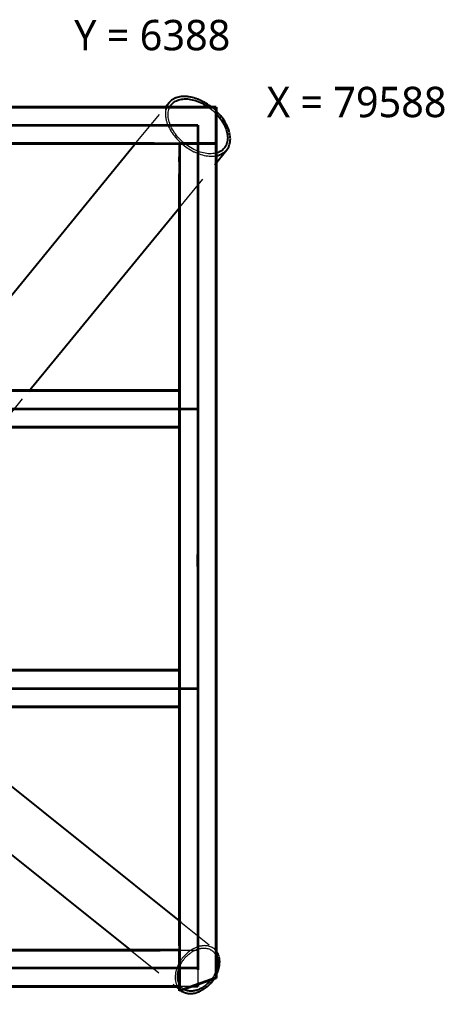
# Model space of a CAD drawing. Header units: millimetres. Extents: x -6703 to 7269, y -87291 to -79311.
# Drawn here: x 5521 to 7269, y -83315 to -79311 of the extents above; entities that cross this region are included whole.
import ezdxf
from ezdxf.enums import TextEntityAlignment as Align

# ---------------------------------------------------------------- set-up
doc = ezdxf.new("R2010")
doc.units = ezdxf.units.MM
doc.linetypes.add('HIDDEN_50', pattern=[225, 150, -75])
for name, color, linetype, lineweight in [('PLATE_HIDDEN', 8, 'HIDDEN_50', 18), ('PLATE_VISIBLE', 7, 'Continuous', 35), ('PROFILE_HIDDEN', 9, 'HIDDEN_50', 18), ('PROFILE_VISIBLE', 4, 'Continuous', 25), ('TEXT', 2, 'Continuous', 25)]:
    doc.layers.add(name, color=color, linetype=linetype, lineweight=lineweight)
doc.styles.add('OpenSans', font='OpenSans-Regular.ttf')

msp = doc.modelspace()

# ---------------------------------------------------------------- linework, layer by layer
at = {"layer": 'PLATE_HIDDEN'}
for p, q in [((6254.9, -79746.1), (4754.9, -79746.1)), ((6254.9, -81246.1), (6254.9, -79746.1)), ((6195, -79821.1), (6075.1, -79821.1)), ((6179.9, -79876), (6179.9, -79821.1)), ((6179.9, -79821.1), (6184.6, -79821.1)), ((6179.9, -79945.8), (6179.9, -79895.9)), ((6254.9, -80911.7), (4754.9, -80911.7)), ((6254.9, -81510.1), (6254.9, -81246.1)), ((6254.9, -83218.6), (6254.9, -81559.9)), ((6254.9, -82061.7), (4754.9, -82061.7)), ((6179.9, -83189.6), (6179.9, -83119.7)), ((6100, -83136.7), (6254.9, -83136.7)), ((6254.9, -83136.7), (6254.9, -83272.6)), ((4702.4, -83211.7), (6254.9, -83211.7)), ((6229.9, -83286.7), (6180, -83286.7))]:
    msp.add_line(p, q, dxfattribs=at)
at = {"layer": 'PLATE_VISIBLE'}
for p, q in [((-1163.1, -79671.1), (6329.9, -79671.1)), ((6329.9, -79671.1), (2572.9, -79671.1)), ((6329.9, -79671.1), (6329.9, -79821.1)), ((6329.9, -79821.1), (6329.9, -79671.1)), ((4754.9, -79746.1), (6254.9, -79746.1)), ((6254.9, -79746.1), (6254.9, -81246.1)), ((2572.9, -79821.1), (6329.9, -79821.1)), ((6075.1, -79821.1), (2628.4, -79821.1)), ((6329.9, -79821.1), (6179.9, -79821.1)), ((6179.9, -79821.1), (6179.9, -83302.6)), ((6184.6, -79821.1), (6329.9, -79821.1)), ((6329.9, -79821.1), (6195, -79821.1)), ((6329.9, -79821.1), (6329.9, -83252.4)), ((6329.9, -83249.3), (6329.9, -79821.1)), ((6179.9, -79895.9), (6179.9, -79876)), ((6179.9, -83119.7), (6179.9, -79945.8)), ((6179.9, -80836.7), (2572.9, -80836.7)), ((5424.9, -80836.7), (6179.9, -80836.7)), ((6179.9, -80986.7), (6179.9, -80836.7)), ((6179.9, -80836.7), (6179.9, -80986.7)), ((4754.9, -80911.7), (6254.9, -80911.7)), ((2572.9, -80986.7), (6179.9, -80986.7)), ((6179.9, -80986.7), (5424.9, -80986.7)), ((6254.9, -81246.1), (6254.9, -83218.6)), ((6254.9, -81559.9), (6254.9, -81510.1)), ((6179.9, -81986.7), (2572.9, -81986.7)), ((5424.9, -81986.7), (6179.9, -81986.7)), ((6179.9, -81986.7), (6179.9, -82136.7)), ((6179.9, -82136.7), (6179.9, -81986.7)), ((4754.9, -82061.7), (6254.9, -82061.7)), ((2572.9, -82136.7), (6179.9, -82136.7)), ((6179.9, -82136.7), (5424.9, -82136.7)), ((6179.9, -83136.7), (3189.4, -83136.7)), ((5420.7, -83136.7), (6100, -83136.7)), ((6179.9, -83286.7), (6179.9, -83136.7)), ((6179.9, -83304.4), (6179.9, -83189.6)), ((6254.9, -83211.7), (3188.8, -83211.7)), ((3189.4, -83286.7), (6179.9, -83286.7)), ((6180, -83286.7), (5380.7, -83286.7)), ((6179.9, -83302.6), (6329.9, -83249.3)), ((6329.9, -83252.4), (6179.9, -83304.4)), ((6254.9, -83286.7), (6229.9, -83286.7)), ((6254.9, -83272.6), (6254.9, -83286.7))]:
    msp.add_line(p, q, dxfattribs=at)
at = {"layer": 'PROFILE_HIDDEN'}
for p, q in [((6001.6, -79817.6), (6122.1, -79670.8)), ((6123.1, -79681.7), (6122.6, -79684.4)), ((6124.4, -79676.6), (6124, -79677.8)), ((6125.2, -79673.9), (6124.4, -79676.6)), ((6126.1, -79671.4), (6125.2, -79673.9)), ((6134, -79686.6), (6135.3, -79681.6)), ((6135.3, -79681.6), (6136.9, -79676.8)), ((6136.9, -79676.8), (6139, -79672.2)), ((6139, -79672.2), (6140.2, -79670)), ((6301.2, -79673.6), (6304.3, -79675.9)), ((6304.3, -79675.9), (6310.4, -79680.7)), ((6310.4, -79680.7), (6316.3, -79685.7)), ((6314.6, -79673.9), (6312, -79671.9)), ((6320.8, -79679.1), (6314.6, -79673.9)), ((6321.8, -79679.9), (6320.8, -79679.1)), ((6326.8, -79684.4), (6321.8, -79679.9)), ((6121.8, -79690), (6121.4, -79695.7)), ((6121.4, -79695.7), (6121.4, -79698.6)), ((6121.4, -79698.6), (6121.4, -79701.6)), ((6121.4, -79701.6), (6121.8, -79707.6)), ((6122.2, -79687.3), (6121.8, -79690)), ((6121.8, -79707.6), (6122.1, -79710.5)), ((6122.1, -79710.5), (6122.5, -79713.7)), ((6122.6, -79684.4), (6122.2, -79687.3)), ((6122.5, -79713.7), (6123.6, -79719.9)), ((6123.6, -79719.9), (6124.3, -79722.9)), ((6124.3, -79722.9), (6125.1, -79726.2)), ((6132.3, -79702.8), (6132.5, -79697.3)), ((6132.4, -79708.5), (6132.3, -79702.8)), ((6133, -79714.4), (6132.4, -79708.5)), ((6132.5, -79697.3), (6133, -79691.9)), ((6133, -79691.9), (6134, -79686.6)), ((6133.9, -79720.3), (6133, -79714.4)), ((6135.2, -79726.3), (6133.9, -79720.3)), ((6316.3, -79685.7), (6322.1, -79690.9)), ((6322.1, -79690.9), (6327.6, -79696.2)), ((6329.7, -79687.2), (6326.8, -79684.4)), ((6327.6, -79696.2), (6330.3, -79699)), ((6125.1, -79726.2), (6126.9, -79732.6)), ((6126.9, -79732.6), (6127.9, -79735.5)), ((6127.9, -79735.5), (6129.1, -79739.1)), ((6129.1, -79739.1), (6131.6, -79745.5)), ((6131.6, -79745.5), (6132.9, -79748.3)), ((6132.9, -79748.3), (6134.5, -79752)), ((6134.5, -79752), (6137.7, -79758.5)), ((6136.8, -79732.4), (6135.2, -79726.3)), ((6138.9, -79738.6), (6136.8, -79732.4)), ((6137.7, -79758.5), (6139.2, -79761.2)), ((6141.2, -79744.8), (6138.9, -79738.6)), ((6139.2, -79761.2), (6141.3, -79765)), ((6143.9, -79751), (6141.2, -79744.8)), ((6147, -79757.2), (6143.9, -79751)), ((6150.3, -79763.4), (6147, -79757.2)), ((6154, -79769.6), (6150.3, -79763.4)), ((6141.3, -79765), (6145.1, -79771.4)), ((6145.1, -79771.4), (6146.8, -79773.9)), ((6146.8, -79773.9), (6149.3, -79777.7)), ((6149.3, -79777.7), (6153.8, -79784)), ((6153.8, -79784), (6155.6, -79786.4)), ((6158, -79775.7), (6154, -79769.6)), ((6155.6, -79786.4), (6158.5, -79790.2)), ((6162.3, -79781.7), (6158, -79775.7)), ((6158.5, -79790.2), (6163.5, -79796.3)), ((6166.9, -79787.6), (6162.3, -79781.7)), ((6163.5, -79796.3), (6165.4, -79798.4)), ((6165.4, -79798.4), (6168.8, -79802.2)), ((6171.7, -79793.4), (6166.9, -79787.6)), ((6168.8, -79802.2), (6174.3, -79808)), ((6176.8, -79799.1), (6171.7, -79793.4)), ((6182.1, -79804.6), (6176.8, -79799.1)), ((6174.3, -79808), (6176.3, -79810)), ((6176.3, -79810), (6180, -79813.7)), ((6180, -79813.7), (6185.9, -79819.1)), ((6187.7, -79810), (6182.1, -79804.6)), ((6185.9, -79819.1), (6187, -79820)), ((6193.4, -79815.2), (6187.7, -79810)), ((6190, -79822.6), (6192.1, -79824.4)), ((6192.1, -79824.4), (6198.4, -79829.5)), ((6196.4, -79817.7), (6193.4, -79815.2)), ((6198.4, -79829.5), (6200.4, -79831)), ((6200.4, -79831), (6204.8, -79834.3)), ((6205.5, -79824.9), (6202.4, -79822.5)), ((6204.8, -79834.3), (6211.4, -79838.9)), ((6211.7, -79829.5), (6205.5, -79824.9)), ((6211.4, -79838.9), (6213.5, -79840.2)), ((6218.1, -79833.8), (6211.7, -79829.5)), ((6213.5, -79840.2), (6218.2, -79843.3)), ((6224.6, -79837.8), (6218.1, -79833.8)), ((6218.2, -79843.3), (6225, -79847.4)), ((6231.2, -79841.6), (6224.6, -79837.8)), ((6237.9, -79845.1), (6231.2, -79841.6)), ((6225, -79847.4), (6227, -79848.5)), ((6227, -79848.5), (6231.9, -79851.2)), ((6231.9, -79851.2), (6238.9, -79854.8)), ((6244.6, -79848.4), (6237.9, -79845.1)), ((6238.9, -79854.8), (6240.8, -79855.7)), ((6240.8, -79855.7), (6245.9, -79858.1)), ((6251.3, -79851.3), (6244.6, -79848.4)), ((6245.9, -79858.1), (6252.9, -79861)), ((6258.1, -79853.9), (6251.3, -79851.3)), ((6252.9, -79861), (6254.7, -79861.7)), ((6254.7, -79861.7), (6260, -79863.7)), ((6264.8, -79856.2), (6258.1, -79853.9)), ((6260, -79863.7), (6267, -79866)), ((6271.6, -79858.2), (6264.8, -79856.2)), ((6267, -79866), (6268.7, -79866.5)), ((6268.7, -79866.5), (6274, -79868.1)), ((6278.2, -79859.9), (6271.6, -79858.2)), ((6274, -79868.1), (6281, -79869.8)), ((6284.8, -79861.2), (6278.2, -79859.9)), ((6281, -79869.8), (6282.5, -79870)), ((6282.5, -79870), (6287.8, -79871.1)), ((6291.3, -79862.2), (6284.8, -79861.2)), ((6287.8, -79871.1), (6294.6, -79872.1)), ((6297.7, -79862.9), (6291.3, -79862.2)), ((6294.6, -79872.1), (6296, -79872.3)), ((6296, -79872.3), (6301.3, -79872.8)), ((6304, -79863.2), (6297.7, -79862.9)), ((6301.3, -79872.8), (6307.8, -79873.2)), ((6310.1, -79863.1), (6304, -79863.2)), ((6307.8, -79873.2), (6309, -79873.2)), ((6309, -79873.2), (6314.2, -79873.2)), ((6316.1, -79862.8), (6310.1, -79863.1)), ((6314.2, -79873.2), (6320.5, -79872.8)), ((6321.8, -79862), (6316.1, -79862.8)), ((6320.5, -79872.8), (6321.5, -79872.7)), ((6321.5, -79872.7), (6326.5, -79872.1)), ((6327.4, -79861), (6321.8, -79862)), ((6326.5, -79872.1), (6329.4, -79871.6)), ((6330, -79860.3), (6327.4, -79861)), ((6180.2, -80083.1), (6326, -79905.4)), ((5438.5, -80987.2), (5559, -80840.3)), ((6184.3, -83021.7), (6320.8, -83131)), ((6247.2, -83126.2), (6242.4, -83128.3)), ((6248.8, -83125.6), (6247.2, -83126.2)), ((6252.1, -83124.3), (6248.8, -83125.6)), ((6256.9, -83122.7), (6252.1, -83124.3)), ((6258.3, -83122.3), (6256.9, -83122.7)), ((6261.7, -83121.4), (6258.3, -83122.3)), ((6266.5, -83120.3), (6261.7, -83121.4)), ((6267.9, -83120.1), (6266.5, -83120.3)), ((6271.3, -83119.5), (6267.9, -83120.1)), ((6276, -83119), (6271.3, -83119.5)), ((6277.2, -83118.9), (6276, -83119)), ((6280.6, -83118.7), (6277.2, -83118.9)), ((6285.2, -83118.8), (6280.6, -83118.7)), ((6286.3, -83118.8), (6285.2, -83118.8)), ((6289.7, -83119.1), (6286.3, -83118.8)), ((6294, -83119.6), (6289.7, -83119.1)), ((6295, -83119.8), (6294, -83119.6)), ((6298.3, -83120.5), (6295, -83119.8)), ((6302.4, -83121.6), (6298.3, -83120.5)), ((6303.3, -83121.9), (6302.4, -83121.6)), ((6306.4, -83122.9), (6303.3, -83121.9)), ((6310.3, -83124.6), (6306.4, -83122.9)), ((6311, -83124.9), (6310.3, -83124.6)), ((6314, -83126.5), (6311, -83124.9)), ((6317.5, -83128.6), (6314, -83126.5)), ((5977, -83136.4), (6164.2, -83286.3)), ((6194.3, -83166.1), (6190.7, -83170.6)), ((6195.9, -83164.3), (6194.3, -83166.1)), ((6198.1, -83161.8), (6195.9, -83164.3)), ((6202, -83157.5), (6198.1, -83161.8)), ((6201.9, -83169.2), (6205.6, -83165.2)), ((6203.7, -83155.9), (6202, -83157.5)), ((6206.1, -83153.5), (6203.7, -83155.9)), ((6205.6, -83165.2), (6207.1, -83163.6)), ((6210.3, -83149.6), (6206.1, -83153.5)), ((6207.1, -83163.6), (6209.4, -83161.3)), ((6209.4, -83161.3), (6213.3, -83157.6)), ((6212, -83148.2), (6210.3, -83149.6)), ((6214.7, -83145.9), (6212, -83148.2)), ((6213.3, -83157.6), (6214.9, -83156.2)), ((6219.1, -83142.5), (6214.7, -83145.9)), ((6214.9, -83156.2), (6217.4, -83154)), ((6217.4, -83154), (6221.6, -83150.7)), ((6220.8, -83141.3), (6219.1, -83142.5)), ((6223.6, -83139.2), (6220.8, -83141.3)), ((6221.6, -83150.7), (6223.2, -83149.5)), ((6223.2, -83149.5), (6225.9, -83147.5)), ((6228.2, -83136.1), (6223.6, -83139.2)), ((6225.9, -83147.5), (6230.2, -83144.6)), ((6229.9, -83135.1), (6228.2, -83136.1)), ((6232.9, -83133.3), (6229.9, -83135.1)), ((6230.2, -83144.6), (6231.8, -83143.6)), ((6231.8, -83143.6), (6234.6, -83141.9)), ((6237.7, -83130.7), (6232.9, -83133.3)), ((6234.6, -83141.9), (6239.1, -83139.4)), ((6239.2, -83129.9), (6237.7, -83130.7)), ((6239.1, -83139.4), (6240.6, -83138.7)), ((6242.4, -83128.3), (6239.2, -83129.9)), ((6240.6, -83138.7), (6243.7, -83137.2)), ((6243.7, -83137.2), (6248.2, -83135.2)), ((6248.2, -83135.2), (6249.7, -83134.6)), ((6249.7, -83134.6), (6252.8, -83133.4)), ((6252.8, -83133.4), (6257.4, -83132)), ((6257.4, -83132), (6258.7, -83131.6)), ((6258.7, -83131.6), (6261.9, -83130.8)), ((6261.9, -83130.8), (6266.5, -83129.8)), ((6266.5, -83129.8), (6267.7, -83129.6)), ((6267.7, -83129.6), (6270.9, -83129.1)), ((6270.9, -83129.1), (6275.4, -83128.7)), ((6275.4, -83128.7), (6276.5, -83128.7)), ((6276.5, -83128.7), (6279.8, -83128.6)), ((6279.8, -83128.6), (6284, -83128.7)), ((6284, -83128.7), (6285.1, -83128.8)), ((6285.1, -83128.8), (6288.2, -83129.2)), ((6288.2, -83129.2), (6292.3, -83129.8)), ((6292.3, -83129.8), (6293.2, -83130.1)), ((6293.2, -83130.1), (6296.3, -83130.8)), ((6296.3, -83130.8), (6300.1, -83132)), ((6300.1, -83132), (6300.9, -83132.3)), ((6300.9, -83132.3), (6303.8, -83133.5)), ((6303.8, -83133.5), (6307.3, -83135.2)), ((6307.3, -83135.2), (6308, -83135.6)), ((6308, -83135.6), (6310.7, -83137.2)), ((6310.7, -83137.2), (6313.8, -83139.5)), ((6313.8, -83139.5), (6314.4, -83139.9)), ((6314.4, -83139.9), (6316.8, -83142)), ((6316.8, -83142), (6319.6, -83144.7)), ((6318.1, -83129), (6317.5, -83128.6)), ((6320.8, -83131), (6318.1, -83129)), ((6319.6, -83144.7), (6320, -83145.2)), ((6320, -83145.2), (6322.2, -83147.6)), ((6324, -83133.6), (6320.8, -83131)), ((6322.2, -83147.6), (6324.6, -83150.8)), ((6324.5, -83134.1), (6324, -83133.6)), ((6326.9, -83136.5), (6324.5, -83134.1)), ((6324.6, -83150.8), (6324.9, -83151.3)), ((6324.9, -83151.3), (6326.7, -83154.1)), ((6326.7, -83154.1), (6328.7, -83157.7)), ((6328.3, -83138), (6326.9, -83136.5)), ((6328.7, -83157.7), (6328.9, -83158.2)), ((6328.9, -83158.2), (6329.6, -83159.8)), ((6170.7, -83205.1), (6168.7, -83210.3)), ((6171.8, -83202.6), (6170.7, -83205.1)), ((6173, -83200), (6171.8, -83202.6)), ((6175.4, -83194.9), (6173, -83200)), ((6176.6, -83192.5), (6175.4, -83194.9)), ((6178.1, -83189.9), (6176.6, -83192.5)), ((6180.9, -83184.9), (6178.1, -83189.9)), ((6178.2, -83208.4), (6178.7, -83207.2)), ((6180.2, -83203.5), (6181.3, -83201.1)), ((6182.3, -83182.7), (6180.9, -83184.9)), ((6181.3, -83201.1), (6182.4, -83198.8)), ((6184, -83180), (6182.3, -83182.7)), ((6182.4, -83198.8), (6183.6, -83196.3)), ((6183.6, -83196.3), (6186.2, -83191.5)), ((6187.3, -83175.3), (6184, -83180)), ((6186.2, -83191.5), (6187.5, -83189.4)), ((6188.8, -83173.3), (6187.3, -83175.3)), ((6187.5, -83189.4), (6189, -83186.8)), ((6190.7, -83170.6), (6188.8, -83173.3)), ((6189, -83186.8), (6191.9, -83182.3)), ((6191.9, -83182.3), (6193.3, -83180.3)), ((6193.3, -83180.3), (6195.1, -83177.8)), ((6195.1, -83177.8), (6198.4, -83173.5)), ((6198.4, -83173.5), (6199.9, -83171.7)), ((6199.9, -83171.7), (6201.9, -83169.2)), ((6161.8, -83243.4), (6161.6, -83246.2)), ((6161.6, -83246.2), (6161.6, -83251.1)), ((6161.9, -83241.2), (6161.8, -83243.4)), ((6162.4, -83236.1), (6161.9, -83241.2)), ((6162.8, -83233.4), (6162.4, -83236.1)), ((6163.2, -83231), (6162.8, -83233.4)), ((6164.2, -83225.8), (6163.2, -83231)), ((6164.9, -83223.2), (6164.2, -83225.8)), ((6165.5, -83220.6), (6164.9, -83223.2)), ((6167, -83215.5), (6165.5, -83220.6)), ((6167.9, -83212.9), (6167, -83215.5)), ((6168.7, -83210.3), (6167.9, -83212.9)), ((6170.8, -83244.8), (6171, -83240.1)), ((6170.8, -83246.8), (6170.8, -83244.8)), ((6170.9, -83249.4), (6170.8, -83246.8)), ((6171, -83240.1), (6171.2, -83237.5)), ((6171.2, -83237.5), (6171.4, -83235.3)), ((6171.4, -83235.3), (6172.1, -83230.5)), ((6172.1, -83230.5), (6172.6, -83227.9)), ((6172.6, -83227.9), (6173, -83225.6)), ((6173, -83225.6), (6174.2, -83220.7)), ((6174.2, -83220.7), (6174.9, -83218.2)), ((6174.9, -83218.2), (6175.6, -83215.7)), ((6175.6, -83215.7), (6177.3, -83210.8)), ((6177.3, -83210.8), (6178.2, -83208.4)), ((6318.6, -83245), (6315.9, -83249.4)), ((6321.3, -83240.3), (6318.6, -83245)), ((6323.7, -83235.5), (6321.4, -83240.1)), ((6326, -83230.6), (6323.7, -83235.5)), ((6323.9, -83251.4), (6326.7, -83246.8)), ((6328, -83225.8), (6326, -83230.6)), ((6326.7, -83246.8), (6328.1, -83244.3)), ((6328.9, -83223.3), (6328, -83225.8)), ((6161.6, -83251.1), (6161.7, -83253.2)), ((6161.7, -83253.2), (6161.9, -83255.9)), ((6161.9, -83255.9), (6162.4, -83260.6)), ((6162.4, -83260.6), (6162.7, -83262.5)), ((6162.7, -83262.5), (6163.1, -83265.2)), ((6163.1, -83265.2), (6164.1, -83269.7)), ((6164.1, -83269.7), (6164.6, -83271.4)), ((6164.6, -83271.4), (6165.4, -83274)), ((6165.4, -83274), (6166.9, -83278.1)), ((6166.9, -83278.1), (6167.5, -83279.7)), ((6167.5, -83279.7), (6168.6, -83282.1)), ((6168.6, -83282.1), (6169.6, -83284)), ((6171.2, -83253.9), (6170.9, -83249.4)), ((6171.4, -83255.8), (6171.2, -83253.9)), ((6171.8, -83258.4), (6171.4, -83255.8)), ((6172.6, -83262.6), (6171.8, -83258.4)), ((6173.1, -83264.3), (6172.6, -83262.6)), ((6173.7, -83266.8), (6173.1, -83264.3)), ((6175, -83270.8), (6173.7, -83266.8)), ((6175.6, -83272.3), (6175, -83270.8)), ((6176.6, -83274.6), (6175.6, -83272.3)), ((6178.4, -83278.2), (6176.6, -83274.6)), ((6178.8, -83278.9), (6178.4, -83278.2)), ((6182.7, -83285), (6181.6, -83283.3)), ((6183.6, -83286), (6182.7, -83285)), ((6185.2, -83288), (6183.6, -83286)), ((6312.7, -83254.1), (6309.6, -83258.2)), ((6315.7, -83249.6), (6312.7, -83254.1)), ((6322.1, -83254.1), (6323.7, -83251.7)), ((6181.2, -83299.6), (6181.7, -83300)), ((6181.7, -83300), (6182.7, -83301)), ((6187.9, -83290.8), (6185.2, -83288)), ((6188.9, -83291.7), (6187.9, -83290.8)), ((6190.8, -83293.4), (6188.9, -83291.7)), ((6193.9, -83295.8), (6190.8, -83293.4)), ((6194.9, -83296.5), (6193.9, -83295.8)), ((6196, -83297.2), (6194.9, -83296.5))]:
    msp.add_line(p, q, dxfattribs=at)
at = {"layer": 'PROFILE_VISIBLE'}
for p, q in [((6147, -79643.1), (6145.3, -79644.3)), ((6149.5, -79641.2), (6147, -79643.1)), ((6154, -79638.4), (6149.5, -79641.2)), ((6155.8, -79637.5), (6154, -79638.4)), ((6158.8, -79635.9), (6155.8, -79637.5)), ((6163.8, -79633.7), (6158.8, -79635.9)), ((6165.7, -79633.1), (6163.8, -79633.7)), ((6169.1, -79631.9), (6165.7, -79633.1)), ((6167.1, -79645), (6172, -79643)), ((6174.6, -79630.4), (6169.1, -79631.9)), ((6172, -79643), (6177.1, -79641.2)), ((6176.6, -79629.9), (6174.6, -79630.4)), ((6180.3, -79629.2), (6176.6, -79629.9)), ((6177.1, -79641.2), (6182.4, -79639.9)), ((6186.3, -79628.3), (6180.3, -79629.2)), ((6182.4, -79639.9), (6188, -79638.8)), ((6188.3, -79628.1), (6186.3, -79628.3)), ((6188, -79638.8), (6193.7, -79638.1)), ((6192.4, -79627.8), (6188.3, -79628.1)), ((6198.7, -79627.6), (6192.4, -79627.8)), ((6193.7, -79638.1), (6199.7, -79637.7)), ((6200.8, -79627.7), (6198.7, -79627.6)), ((6199.7, -79637.7), (6205.8, -79637.7)), ((6205.2, -79627.8), (6200.8, -79627.7)), ((6211.8, -79628.3), (6205.2, -79627.8)), ((6205.8, -79637.7), (6212.1, -79638)), ((6213.8, -79628.6), (6211.8, -79628.3)), ((6212.1, -79638), (6218.4, -79638.6)), ((6218.5, -79629.2), (6213.8, -79628.6)), ((6218.4, -79638.6), (6225, -79639.6)), ((6225.4, -79630.4), (6218.5, -79629.2)), ((6225, -79639.6), (6231.5, -79641)), ((6227.3, -79630.8), (6225.4, -79630.4)), ((6232.3, -79631.9), (6227.3, -79630.8)), ((6231.5, -79641), (6238.2, -79642.6)), ((6239.2, -79633.8), (6232.3, -79631.9)), ((6238.2, -79642.6), (6244.9, -79644.6)), ((6241.1, -79634.3), (6239.2, -79633.8)), ((6246.3, -79635.9), (6241.1, -79634.3)), ((6253.3, -79638.4), (6246.3, -79635.9)), ((6255.1, -79639.1), (6253.3, -79638.4)), ((6260.4, -79641.2), (6255.1, -79639.1)), ((6267.4, -79644.4), (6260.4, -79641.2)), ((6122.1, -79670.8), (6137.9, -79651.5)), ((6123.7, -79679), (6123.1, -79681.7)), ((6124, -79677.8), (6123.7, -79679)), ((6127, -79668.9), (6126.1, -79671.4)), ((6128, -79666.8), (6127, -79668.9)), ((6129.2, -79664.2), (6128, -79666.8)), ((6131.8, -79659.7), (6129.2, -79664.2)), ((6133, -79657.8), (6131.8, -79659.7)), ((6134.7, -79655.4), (6133, -79657.8)), ((6137.9, -79651.5), (6134.7, -79655.4)), ((6139.4, -79649.9), (6137.9, -79651.5)), ((6141.5, -79647.8), (6139.4, -79649.9)), ((6140.2, -79670), (6141.3, -79667.8)), ((6141.3, -79667.8), (6144.1, -79663.7)), ((6145.3, -79644.3), (6141.5, -79647.8)), ((6144.1, -79663.7), (6147.1, -79659.9)), ((6147.1, -79659.9), (6150.5, -79656.3)), ((6150.5, -79656.3), (6154.2, -79653.1)), ((6154.2, -79653.1), (6158.2, -79650.1)), ((6158.2, -79650.1), (6162.5, -79647.4)), ((6162.5, -79647.4), (6167.1, -79645)), ((6244.9, -79644.6), (6251.7, -79646.9)), ((6251.7, -79646.9), (6258.4, -79649.5)), ((6258.4, -79649.5), (6265.2, -79652.5)), ((6265.2, -79652.5), (6271.9, -79655.7)), ((6269, -79645.2), (6267.4, -79644.4)), ((6274.4, -79647.8), (6269, -79645.2)), ((6271.9, -79655.7), (6278.6, -79659.2)), ((6281.3, -79651.5), (6274.4, -79647.8)), ((6278.6, -79659.2), (6285.2, -79663)), ((6282.8, -79652.3), (6281.3, -79651.5)), ((6288.2, -79655.5), (6282.8, -79652.3)), ((6285.2, -79663), (6291.7, -79667.1)), ((6295, -79659.7), (6288.2, -79655.5)), ((6291.7, -79667.1), (6298, -79671.4)), ((6296.3, -79660.6), (6295, -79659.7)), ((6301.6, -79664.2), (6296.3, -79660.6)), ((6298, -79671.4), (6301.2, -79673.6)), ((6308.2, -79668.9), (6301.6, -79664.2)), ((6309.4, -79669.8), (6308.2, -79668.9)), ((6312, -79671.9), (6309.4, -79669.8)), ((6332.7, -79690), (6329.7, -79687.2)), ((6330.3, -79699), (6333, -79701.8)), ((6333.5, -79690.8), (6332.7, -79690)), ((6333, -79701.8), (6338.1, -79707.4)), ((6338.3, -79695.7), (6333.5, -79690.8)), ((6338.1, -79707.4), (6342.9, -79713.3)), ((6343.7, -79701.6), (6338.3, -79695.7)), ((6342.9, -79713.3), (6347.5, -79719.2)), ((6344.3, -79702.4), (6343.7, -79701.6)), ((6348.8, -79707.6), (6344.3, -79702.4)), ((6347.5, -79719.2), (6351.8, -79725.2)), ((6353.7, -79713.7), (6348.8, -79707.6)), ((6354.2, -79714.5), (6353.7, -79713.7)), ((6358.3, -79720), (6354.2, -79714.5)), ((6362.6, -79726.3), (6358.3, -79720)), ((6351.8, -79725.2), (6355.8, -79731.3)), ((6355.8, -79731.3), (6359.4, -79737.4)), ((6359.4, -79737.4), (6362.8, -79743.6)), ((6363, -79726.9), (6362.6, -79726.3)), ((6362.8, -79743.6), (6365.9, -79749.8)), ((6366.6, -79732.7), (6363, -79726.9)), ((6365.9, -79749.8), (6368.6, -79756.1)), ((6370.3, -79739.1), (6366.6, -79732.7)), ((6368.6, -79756.1), (6370.9, -79762.2)), ((6370.6, -79739.6), (6370.3, -79739.1)), ((6373.7, -79745.6), (6370.6, -79739.6)), ((6370.9, -79762.2), (6372.9, -79768.4)), ((6376.7, -79752.1), (6373.7, -79745.6)), ((6379.5, -79758.5), (6376.9, -79752.5)), ((6381.8, -79765), (6379.5, -79758.5)), ((6372.9, -79768.4), (6374.6, -79774.5)), ((6374.6, -79774.5), (6375.9, -79780.5)), ((6375.9, -79780.5), (6376.8, -79786.5)), ((6377.3, -79803.6), (6376.7, -79809)), ((6376.8, -79786.5), (6377.3, -79792.3)), ((6377.3, -79792.3), (6377.5, -79798)), ((6377.5, -79798), (6377.3, -79803.6)), ((6383.8, -79771.4), (6381.9, -79765.3)), ((6385.5, -79777.8), (6383.8, -79771.4)), ((6386.8, -79784), (6385.5, -79778)), ((6387.7, -79790.2), (6386.8, -79784)), ((6388.2, -79796.3), (6387.7, -79790.3)), ((6388.4, -79802.2), (6388.2, -79796.3)), ((6388.2, -79808), (6388.4, -79802.2)), ((5424.8, -80520.7), (6001.6, -79817.6)), ((6187, -79820), (6188, -79820.9)), ((6188, -79820.9), (6190, -79822.6)), ((6199.4, -79820.1), (6196.4, -79817.7)), ((6202.4, -79822.5), (6199.4, -79820.1)), ((6362.7, -79840.9), (6359.3, -79844.5)), ((6365.7, -79837.1), (6362.7, -79840.9)), ((6368.4, -79833), (6365.7, -79837.1)), ((6370.8, -79828.6), (6368.4, -79833)), ((6372.8, -79824), (6370.8, -79828.6)), ((6374.5, -79819.2), (6372.8, -79824)), ((6373.5, -79847.4), (6376.6, -79843.3)), ((6375.8, -79814.2), (6374.5, -79819.2)), ((6376.7, -79809), (6375.8, -79814.2)), ((6376.8, -79843), (6379.3, -79839)), ((6379.3, -79839), (6381.7, -79834.3)), ((6381.8, -79834.1), (6383.7, -79829.5)), ((6383.7, -79829.5), (6385.4, -79824.4)), ((6385.4, -79824.3), (6386.7, -79819.2)), ((6386.7, -79819.2), (6387.6, -79813.7)), ((6387.6, -79813.6), (6388.2, -79808)), ((6326, -79905.4), (6373.5, -79847.4)), ((6329.4, -79871.6), (6332.4, -79871.1)), ((6332.7, -79859.6), (6330, -79860.3)), ((6332.4, -79871.1), (6333.2, -79870.9)), ((6337.8, -79857.9), (6332.7, -79859.6)), ((6333.2, -79870.9), (6338, -79869.8)), ((6342.7, -79855.8), (6337.8, -79857.9)), ((6338, -79869.8), (6343.4, -79868.1)), ((6347.2, -79853.5), (6342.7, -79855.8)), ((6343.4, -79868.1), (6344.1, -79867.8)), ((6344.1, -79867.8), (6348.5, -79866.1)), ((6351.6, -79850.8), (6347.2, -79853.5)), ((6348.5, -79866.1), (6353.4, -79863.7)), ((6355.6, -79847.8), (6351.6, -79850.8)), ((6353.4, -79863.7), (6354, -79863.4)), ((6354, -79863.4), (6358, -79861.1)), ((6359.3, -79844.5), (6355.6, -79847.8)), ((6358, -79861.1), (6362.4, -79858.1)), ((6362.4, -79858.1), (6362.8, -79857.8)), ((6362.8, -79857.8), (6366.4, -79854.8)), ((6366.4, -79854.8), (6370.1, -79851.3)), ((6370.4, -79850.9), (6373.5, -79847.4)), ((5559, -80840.3), (6180.2, -80083.1)), ((5419.9, -82409.7), (6184.3, -83021.7)), ((5423.2, -82693), (5977, -83136.4)), ((6329.7, -83139.6), (6328.3, -83138)), ((6329.6, -83159.8), (6330.4, -83161.4)), ((6330.1, -83140.1), (6329.7, -83139.6)), ((6332.2, -83142.9), (6330.1, -83140.1)), ((6330.4, -83161.4), (6331.8, -83165.3)), ((6331.9, -83165.8), (6333, -83169.4)), ((6334.5, -83146.4), (6332.2, -83142.9)), ((6334.8, -83146.9), (6334.5, -83146.4)), ((6336.6, -83150.1), (6334.8, -83146.9)), ((6338.5, -83154), (6336.6, -83150.1)), ((6338.6, -83154.5), (6338.5, -83154)), ((6340.1, -83158.1), (6338.6, -83154.5)), ((6341.4, -83162.3), (6340.1, -83158.1)), ((6342.6, -83166.7), (6341.6, -83162.7)), ((6343.4, -83171.2), (6342.6, -83166.7)), ((6178.7, -83207.2), (6179.2, -83205.9)), ((6179.2, -83205.9), (6180.2, -83203.5)), ((6333.7, -83206.1), (6332.6, -83211)), ((6333, -83169.4), (6334, -83173.6)), ((6334.4, -83201.4), (6333.7, -83206.1)), ((6334, -83174), (6334.7, -83178)), ((6335, -83196.5), (6334.5, -83201.3)), ((6334.7, -83178), (6335.2, -83182.5)), ((6335.3, -83192), (6335, -83196.5)), ((6335.2, -83182.8), (6335.4, -83187)), ((6335.4, -83187), (6335.3, -83191.7)), ((6341.3, -83210.9), (6342.5, -83205.7)), ((6342.5, -83205.7), (6343.4, -83200.8)), ((6343.4, -83200.6), (6344, -83195.5)), ((6344.1, -83175.9), (6343.5, -83171.6)), ((6344, -83195.5), (6344.4, -83190.7)), ((6344.4, -83180.6), (6344.1, -83175.9)), ((6344.4, -83190.5), (6344.6, -83185.5)), ((6344.6, -83185.5), (6344.5, -83181)), ((6328.1, -83244.3), (6329.4, -83241.8)), ((6329.8, -83220.9), (6328.9, -83223.3)), ((6329.5, -83241.6), (6332, -83236.7)), ((6331.3, -83215.9), (6329.8, -83220.9)), ((6332.6, -83211.1), (6331.3, -83215.9)), ((6332, -83236.7), (6334.3, -83231.6)), ((6334.4, -83231.5), (6336.4, -83226.5)), ((6336.4, -83226.5), (6338.3, -83221.3)), ((6338.3, -83221.3), (6339.9, -83216.1)), ((6339.9, -83216.1), (6341.3, -83211)), ((6164.2, -83286.3), (6183.7, -83301.9)), ((6169.6, -83284), (6170.6, -83285.9)), ((6170.6, -83285.9), (6171.4, -83287.3)), ((6171.4, -83287.3), (6172.8, -83289.5)), ((6179.2, -83279.5), (6178.8, -83278.9)), ((6180.5, -83281.7), (6179.2, -83279.5)), ((6181.6, -83283.3), (6180.5, -83281.7)), ((6278.7, -83287.7), (6278.1, -83288.1)), ((6282.4, -83285.1), (6278.7, -83287.7)), ((6286.7, -83281.8), (6282.4, -83285.1)), ((6287.2, -83281.4), (6286.7, -83281.8)), ((6290.8, -83278.4), (6287.2, -83281.4)), ((6289.3, -83290), (6293.7, -83286.4)), ((6294.8, -83274.8), (6290.8, -83278.4)), ((6293.7, -83286.4), (6294.2, -83285.9)), ((6294.2, -83285.9), (6297.9, -83282.6)), ((6295.2, -83274.3), (6294.8, -83274.8)), ((6298.7, -83270.9), (6295.2, -83274.3)), ((6297.9, -83282.6), (6302.1, -83278.6)), ((6302.4, -83266.9), (6298.7, -83270.9)), ((6302.1, -83278.6), (6302.5, -83278.2)), ((6302.5, -83278.2), (6306.1, -83274.5)), ((6306, -83262.8), (6302.7, -83266.6)), ((6309.4, -83258.5), (6306, -83262.8)), ((6306.1, -83274.5), (6310, -83270.2)), ((6310.3, -83269.8), (6313.7, -83265.8)), ((6313.7, -83265.8), (6317.2, -83261.2)), ((6317.4, -83260.9), (6320.5, -83256.5)), ((6320.5, -83256.5), (6322.1, -83254.1)), ((6172.8, -83289.5), (6175.2, -83293)), ((6175.2, -83293), (6176.1, -83294.1)), ((6176.1, -83294.1), (6177.8, -83296.1)), ((6177.8, -83296.1), (6180.7, -83299.1)), ((6180.7, -83299.1), (6181.2, -83299.6)), ((6182.7, -83301), (6183.7, -83301.9)), ((6183.7, -83301.9), (6187, -83304.4)), ((6187, -83304.4), (6188.1, -83305.1)), ((6188.1, -83305.1), (6190.4, -83306.7)), ((6190.4, -83306.7), (6194, -83308.7)), ((6194, -83308.7), (6195.1, -83309.2)), ((6195.1, -83309.2), (6197.8, -83310.4)), ((6197.1, -83297.9), (6196, -83297.2)), ((6200.6, -83299.8), (6197.1, -83297.9)), ((6197.8, -83310.4), (6201.7, -83311.9)), ((6201.7, -83300.3), (6200.6, -83299.8)), ((6204.2, -83301.4), (6201.7, -83300.3)), ((6201.7, -83311.9), (6202.9, -83312.3)), ((6202.9, -83312.3), (6205.8, -83313.2)), ((6207.9, -83302.8), (6204.2, -83301.4)), ((6205.8, -83313.2), (6210, -83314.1)), ((6209, -83303.1), (6207.9, -83302.8)), ((6211.8, -83303.9), (6209, -83303.1)), ((6210, -83314.1), (6211.1, -83314.3)), ((6211.1, -83314.3), (6214.3, -83314.8)), ((6215.9, -83304.7), (6211.8, -83303.9)), ((6214.3, -83314.8), (6218.7, -83315.3)), ((6217, -83304.8), (6215.9, -83304.7)), ((6220, -83305.2), (6217, -83304.8)), ((6218.7, -83315.3), (6219.8, -83315.3)), ((6219.8, -83315.3), (6223.2, -83315.4)), ((6224.2, -83305.5), (6220, -83305.2)), ((6223.2, -83315.4), (6227.8, -83315.3)), ((6225.3, -83305.5), (6224.2, -83305.5)), ((6228.6, -83305.5), (6225.3, -83305.5)), ((6227.8, -83315.3), (6228.9, -83315.2)), ((6233, -83305.3), (6228.6, -83305.5)), ((6228.9, -83315.2), (6232.5, -83314.9)), ((6232.5, -83314.9), (6237.3, -83314.2)), ((6234, -83305.1), (6233, -83305.3)), ((6237.4, -83304.7), (6234, -83305.1)), ((6237.3, -83314.2), (6238.3, -83314)), ((6242, -83303.9), (6237.4, -83304.7)), ((6238.3, -83314), (6242, -83313.3)), ((6242.9, -83303.7), (6242, -83303.9)), ((6242, -83313.3), (6246.8, -83312.1)), ((6246.5, -83302.8), (6242.9, -83303.7)), ((6251.1, -83301.5), (6246.5, -83302.8)), ((6246.8, -83312.1), (6247.8, -83311.8)), ((6247.8, -83311.8), (6251.7, -83310.6)), ((6252, -83301.2), (6251.1, -83301.5)), ((6251.7, -83310.6), (6256.5, -83308.9)), ((6255.6, -83299.9), (6252, -83301.2)), ((6260.2, -83298), (6255.6, -83299.9)), ((6256.5, -83308.9), (6257.4, -83308.5)), ((6257.4, -83308.5), (6261.3, -83306.9)), ((6261, -83297.6), (6260.2, -83298)), ((6264.8, -83295.9), (6261, -83297.6)), ((6261.3, -83306.9), (6266.1, -83304.7)), ((6269.3, -83293.5), (6264.8, -83295.9)), ((6266.1, -83304.7), (6266.9, -83304.3)), ((6266.9, -83304.3), (6270.9, -83302.2)), ((6270, -83293.1), (6269.3, -83293.5)), ((6273.7, -83291), (6270, -83293.1)), ((6270.9, -83302.2), (6275.6, -83299.5)), ((6278.1, -83288.1), (6273.7, -83291)), ((6275.6, -83299.5), (6276.3, -83299)), ((6276.3, -83299), (6280.2, -83296.5)), ((6280.2, -83296.5), (6284.8, -83293.4)), ((6284.8, -83293.4), (6285.4, -83292.9)), ((6285.4, -83292.9), (6289.3, -83290))]:
    msp.add_line(p, q, dxfattribs=at)

# ---------------------------------------------------------------- texts
at = {"layer": 'TEXT', "style": 'OpenSans'}
msp.add_text('Y = 6388', height=125, dxfattribs=at).set_placement((6388.4, -79437.9), align=Align.RIGHT)
msp.add_text('X = 79588', height=125, dxfattribs=at).set_placement((6538.4, -79712.9))

doc.saveas('drawing.dxf')
